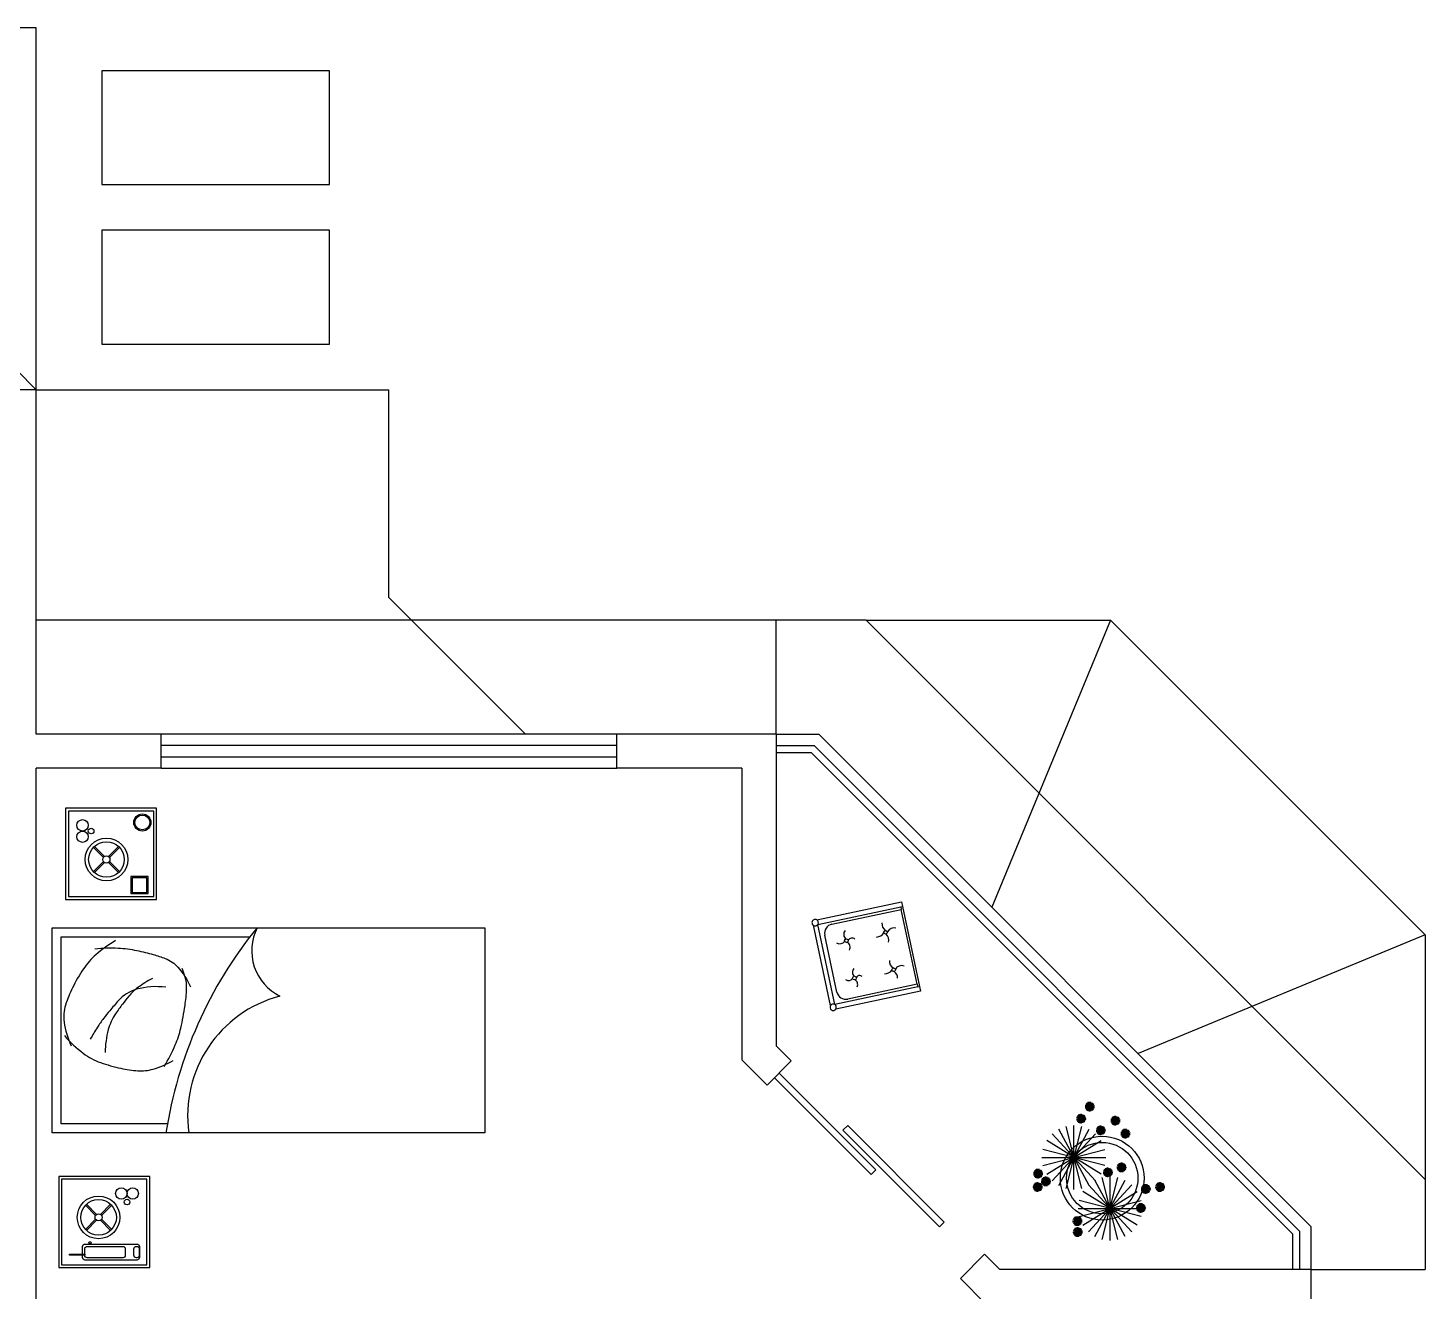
# Model space of a CAD drawing. Header units: millimetres. Extents: x 166 to 289, y 88 to 139.
# Drawn here: x 207.21 to 213.35, y 118.17 to 123.71 of the extents above; entities that cross this region are included whole.
import ezdxf

# ---------------------------------------------------------------- set-up
doc = ezdxf.new("R2010")
doc.units = ezdxf.units.MM
doc.header["$LTSCALE"] = 0.6
doc.linetypes.add('HIDDEN', pattern=[9.525, 6.35, -3.175])
for name, color, linetype in [('0.1', 1, 'Continuous'), ('02', 2, 'Continuous'), ('AR-ALV', 5, 'Continuous'), ('AR-ALV-BXA', 1, 'Continuous'), ('AR-PRJ', 1, 'HIDDEN'), ('Mobiliário', 160, 'Continuous'), ('Mobiliário2', 10, 'Continuous'), ('VEGETACAO', 11, 'Continuous'), ('VEGETAÇAO', 76, 'Continuous')]:
    doc.layers.add(name, color=color, linetype=linetype)

# ---------------------------------------------------------------- blocks, each defined once
blk = doc.blocks.new('SEAFORTI')
at = {"layer": 'VEGETACAO'}
for p, q in [((-1.5, 0), (1.5, 0)), ((1.45, -0.37), (-1.45, 0.37)), ((-1.45, -0.37), (1.45, 0.37)), ((1.28, -0.79), (-1.28, 0.79)), ((-1.28, -0.79), (1.28, 0.79)), ((1.02, -1.1), (-1.02, 1.1)), ((-1.02, -1.1), (1.02, 1.1)), ((0.71, -1.32), (-0.71, 1.32)), ((-0.71, -1.32), (0.71, 1.32)), ((0.37, -1.45), (-0.37, 1.45)), ((-0.37, -1.45), (0.37, 1.45)), ((0, -1.5), (0, 1.5))]:
    blk.add_line(p, q, dxfattribs=at)
blk = doc.blocks.new('1212')
at = {"layer": 'VEGETAÇAO'}
for p, q in [((-0.1254, -0.0018), (0.0019, 0.1354)), ((0.0019, -0.0018), (-0.1254, 0.1354)), ((-0.1061, -0.0156), (-0.0174, 0.1492)), ((-0.0174, -0.0156), (-0.1061, 0.1492)), ((-0.0847, -0.0239), (-0.0388, 0.1576)), ((-0.0388, -0.0239), (-0.0847, 0.1576)), ((-0.0617, -0.0268), (-0.0617, 0.1604)), ((-0.1524, 0.0436), (0.0289, 0.0901)), ((0.0289, 0.0436), (-0.1524, 0.0901)), ((-0.1414, 0.0176), (0.0179, 0.116)), ((0.0179, 0.0176), (-0.1414, 0.116)), ((-0.1553, 0.0668), (0.0319, 0.0668)), ((0, -0.1648), (0.0887, 0)), ((0.0887, -0.1648), (0, 0)), ((0.0214, -0.1732), (0.0673, 0.0083)), ((0.0673, -0.1732), (0.0214, 0.0083)), ((0.0444, -0.176), (0.0444, 0.0112)), ((-0.0353, -0.1316), (0.124, -0.0332)), ((0.124, -0.1316), (-0.0353, -0.0332)), ((-0.0193, -0.151), (0.108, -0.0138)), ((0.108, -0.151), (-0.0193, -0.0138)), ((-0.0463, -0.1057), (0.135, -0.0592)), ((0.135, -0.1057), (-0.0463, -0.0592)), ((-0.0492, -0.0824), (0.138, -0.0824))]:
    blk.add_line(p, q, dxfattribs=at)
for radius in [0.1226, 0.1044]:
    blk.add_circle((0.0212, 0.0063), radius, dxfattribs=at)
at = {"xscale": 0.009359999999986712, "yscale": 0.009360000000000923, "zscale": 0.00936}
for p in [(-0.0151, 0.2157), (-0.0403, 0.1802), (0.0601, 0.1745), (0.0172, 0.1461), (0.0893, 0.1366), (-0.1664, 0.0195), (-0.1435, -0.0034), (0.038, 0.0232), (-0.1674, -0.0197), (0.1491, -0.0253), (0.1907, -0.0199), (0.1347, -0.0809), (-0.0513, -0.1196), (-0.0503, -0.1516)]:
    blk.add_blockref('SEAFORTI', p, dxfattribs=at)
at = {"layer": 'VEGETAÇAO', "xscale": 0.009359999999986712, "yscale": 0.009360000000000923, "zscale": 0.00936}
blk.add_blockref('SEAFORTI', (0.0782, 0.0375), dxfattribs=at)

msp = doc.modelspace()

# ---------------------------------------------------------------- linework, layer by layer
at = {"layer": '0.1', "lineweight": -3}
for p, q in [((207.2466, 122.1241), (206.1587, 123.212)), ((207.2466, 122.1241), (208.7966, 122.1241)), ((208.7966, 121.212), (208.7966, 122.1241))]:
    msp.add_line(p, q, dxfattribs=at)
at = {"layer": '0.1'}
for p, q in [((208.7966, 121.212), (209.3966, 120.612)), ((209.7966, 120.612), (207.7966, 120.612)), ((210.4966, 120.612), (210.6846, 120.612)), ((210.6846, 120.612), (212.8466, 118.45)), ((207.7966, 120.462), (209.7966, 120.462)), ((212.8466, 118.262), (212.8466, 118.45))]:
    msp.add_line(p, q, dxfattribs=at)
at = {"layer": '0.1', "lineweight": -3}
for points in [[(207.5359, 123.0241), (208.5359, 123.0241), (208.5359, 123.5241), (207.5359, 123.5241)], [(207.5359, 122.3241), (208.5359, 122.3241), (208.5359, 122.8241), (207.5359, 122.8241)]]:
    msp.add_lwpolyline(points, close=True, dxfattribs=at)
at = {"layer": '02'}
for p, q in [((209.7966, 120.562), (207.7966, 120.562)), ((210.4966, 120.562), (210.6639, 120.562)), ((210.6639, 120.562), (212.7966, 118.4293)), ((207.7966, 120.512), (209.7966, 120.512)), ((210.4966, 120.532), (210.6514, 120.532)), ((210.6514, 120.532), (212.7666, 118.4169)), ((212.7666, 118.262), (212.7666, 118.4169)), ((212.7966, 118.262), (212.7966, 118.4293))]:
    msp.add_line(p, q, dxfattribs=at)
for points in [[(210.9135, 118.6789), (210.9347, 118.7001), (210.5105, 119.1244), (210.4892, 119.1032)], [(211.214, 118.4491), (211.2352, 118.4703), (210.811, 118.8946), (210.7897, 118.8734)]]:
    msp.add_lwpolyline(points, close=True, dxfattribs=at)
at = {"layer": 'AR-ALV'}
for p, q in [((207.2466, 122.1241), (205.9216, 122.1241)), ((207.2466, 120.612), (207.2466, 122.1241)), ((207.7966, 120.612), (207.2466, 120.612)), ((207.7966, 120.462), (207.7966, 120.612)), ((210.4966, 120.612), (209.7966, 120.612)), ((209.7966, 120.462), (209.7966, 120.612)), ((210.4966, 120.612), (210.4966, 119.2444)), ((207.2466, 115.808), (207.2466, 120.462)), ((207.7966, 120.462), (207.2466, 120.462)), ((210.3466, 120.462), (209.7966, 120.462)), ((210.3466, 120.462), (210.3466, 119.1822)), ((210.4966, 119.2444), (210.5635, 119.1774)), ((210.3466, 119.1822), (210.4574, 119.0714)), ((210.4574, 119.0714), (210.5635, 119.1774)), ((211.3059, 118.2228), (211.412, 118.3289)), ((211.412, 118.3289), (211.4789, 118.262)), ((212.8466, 118.262), (211.4789, 118.262)), ((212.8466, 108.762), (212.8466, 118.262)), ((211.3059, 118.2228), (211.4168, 118.112))]:
    msp.add_line(p, q, dxfattribs=at)
at = {"layer": 'AR-ALV-BXA', "lineweight": -3}
for p, q in [((210.4966, 120.612), (210.4966, 121.112)), ((210.8917, 121.112), (211.9658, 121.112)), ((211.9658, 121.112), (211.4441, 119.8525)), ((211.9658, 121.112), (213.3466, 119.7312)), ((213.3466, 119.7312), (212.087, 119.2095)), ((213.3466, 119.7312), (213.3466, 118.262)), ((212.8466, 118.262), (213.3466, 118.262))]:
    msp.add_line(p, q, dxfattribs=at)
at = {"layer": 'AR-PRJ'}
for p, q in [((207.2466, 123.712), (202.0966, 123.712)), ((207.2466, 122.1241), (207.2466, 123.712)), ((210.8917, 121.112), (207.2466, 121.112)), ((210.8917, 121.112), (213.3466, 118.6571))]:
    msp.add_line(p, q, dxfattribs=at)
at = {"layer": 'Mobiliário'}
for p, q in [((210.676, 119.7966), (211.0477, 119.8756)), ((210.6801, 119.777), (211.044, 119.8543)), ((210.7413, 119.7777), (211.0465, 119.8426)), ((211.044, 119.8543), (211.0518, 119.856)), ((211.044, 119.8543), (211.0465, 119.8426)), ((211.1164, 119.5139), (211.0465, 119.8426)), ((211.0477, 119.8756), (211.0518, 119.856)), ((211.0518, 119.856), (211.1267, 119.5039)), ((210.7354, 119.4207), (210.6606, 119.7728)), ((210.755, 119.4249), (210.6801, 119.777)), ((210.7637, 119.4799), (210.7105, 119.7303)), ((211.1188, 119.5022), (210.755, 119.4249)), ((211.1308, 119.4843), (210.7591, 119.4053)), ((211.1164, 119.5139), (210.8112, 119.4491)), ((211.1164, 119.5139), (211.1188, 119.5022)), ((211.1188, 119.5022), (211.1267, 119.5039)), ((211.1267, 119.5039), (211.1308, 119.4843)), ((207.7464, 118.6707), (207.3464, 118.6707)), ((207.3464, 118.6707), (207.3464, 118.2707)), ((207.7339, 118.6582), (207.3589, 118.6582)), ((207.3589, 118.6582), (207.3589, 118.2832)), ((207.7339, 118.2832), (207.7339, 118.6582)), ((207.7464, 118.2707), (207.7464, 118.6707)), ((207.3464, 118.2707), (207.7464, 118.2707)), ((207.3589, 118.2832), (207.7339, 118.2832))]:
    msp.add_line(p, q, dxfattribs=at)
for points in [[(207.7761, 120.2868), (207.3761, 120.2868), (207.3761, 119.8868), (207.7761, 119.8868)], [(207.7636, 120.2743), (207.3886, 120.2743), (207.3886, 119.8993), (207.7636, 119.8993)], [(207.3175, 118.862), (207.3175, 119.762), (209.2175, 119.762), (209.2175, 118.862)]]:
    msp.add_lwpolyline(points, close=True, dxfattribs=at)
for centre, radius, start, end in [((210.6683, 119.7847), 0.0141, 56.99985, 236.99985), ((210.6683, 119.7847), 0.0141, 236.99985, 56.99985), ((210.7496, 119.7386), 0.04, 101.99985, 191.99985), ((210.8029, 119.4882), 0.04, 191.99985, 281.99985), ((210.7473, 119.413), 0.0141, 146.99985, 326.99985), ((210.7473, 119.413), 0.0141, 326.99985, 146.99985)]:
    msp.add_arc(centre, radius, start, end, dxfattribs=at)
at = {"layer": 'Mobiliário2'}
for p, q in [((207.3575, 119.722), (208.1858, 119.722)), ((207.3575, 118.902), (207.3575, 119.722)), ((207.8241, 118.902), (207.3575, 118.902)), ((207.5084, 118.4995), (207.464, 118.5439)), ((207.5128, 118.5039), (207.4685, 118.5483)), ((207.5744, 118.5483), (207.5301, 118.5039)), ((207.5789, 118.5439), (207.5345, 118.4995)), ((207.5084, 118.4823), (207.464, 118.4379)), ((207.5128, 118.4779), (207.4685, 118.4335)), ((207.5744, 118.4335), (207.5301, 118.4779)), ((207.5789, 118.4379), (207.5345, 118.4823))]:
    msp.add_line(p, q, dxfattribs=at)
for points in [[(207.4985, 120.1148), (207.5429, 120.0704)], [(207.5029, 120.1192), (207.5473, 120.0748)], [(207.6089, 120.1192), (207.5645, 120.0748)], [(207.6133, 120.1148), (207.569, 120.0704)], [(207.5429, 120.0531), (207.4985, 120.0088)], [(207.5473, 120.0487), (207.5029, 120.0044)], [(207.5645, 120.0487), (207.6089, 120.0044)], [(207.569, 120.0531), (207.6133, 120.0088)], [(207.7386, 119.9868), (207.6636, 119.9868), (207.6636, 119.9118), (207.7386, 119.9118), (207.7386, 119.9868)], [(207.4509, 118.3246), (207.3938, 118.3246), (207.3938, 118.3287), (207.4509, 118.3287)], [(207.4509, 118.3287), (207.4609, 118.3287), (207.4609, 118.3246)], [(207.4609, 118.3246), (207.4509, 118.3246)]]:
    msp.add_lwpolyline(points, dxfattribs=at)
msp.add_lwpolyline([(207.7336, 119.9818), (207.6686, 119.9818), (207.6686, 119.9168), (207.7336, 119.9168)], close=True, dxfattribs=at)
for points in [[(207.5964, 119.7056, 0.050543), (207.51, 119.6439, 0.064376), (207.4548, 119.5812, 0.03352), (207.4066, 119.4983, 0.039598), (207.3765, 119.4229, 0.109626), (207.3703, 119.348, 0.0754), (207.4009, 119.2438)], [(207.5055, 119.6702, -0.034352), (207.6077, 119.6729, -0.04249), (207.6897, 119.6624, -0.015911), (207.761, 119.6447, -0.020937), (207.8141, 119.6273, -0.121269), (207.8699, 119.589, -0.080025), (207.9246, 119.5034)], [(207.8094, 119.1531, 0.033461), (207.8583, 119.248, 0.04596), (207.8824, 119.3219, 0.01901), (207.901, 119.4202, 0.025886), (207.908, 119.4933, 0.088683), (207.9006, 119.5492, 0.020726), (207.8879, 119.5839)], [(207.7577, 119.5396, 0.040593), (207.6939, 119.4994, 0.055645), (207.6538, 119.4617, 0.015363), (207.6264, 119.4273, 0.01263), (207.5954, 119.3837, 0.082628), (207.5642, 119.3152, 0.061291), (207.55, 119.2149)], [(207.8161, 119.5007, 0.103492), (207.6877, 119.4919, 0.14369), (207.6084, 119.4422, 0.007817), (207.5702, 119.3977, 0.010698), (207.5435, 119.3643, 0.020146), (207.5161, 119.3252, 0.015912), (207.4851, 119.2733)], [(207.3718, 119.2885, 0.057152), (207.4542, 119.2111, 0.075208), (207.5303, 119.1705, 0.030275), (207.6189, 119.1451, 0.036967), (207.6937, 119.1342, 0.089016), (207.7604, 119.1414, 0.061822), (207.8488, 119.1796)], [(207.4509, 118.3287), (207.4509, 118.3626, -0.414214), (207.4619, 118.3736), (207.6899, 118.3736, -0.414214), (207.7009, 118.3626), (207.7009, 118.3146, -0.414214), (207.6899, 118.3036)], [(207.6899, 118.3036), (207.4619, 118.3036, -0.414214), (207.4509, 118.3146), (207.4509, 118.3246, -0.414214)]]:
    msp.add_lwpolyline(points, format="xyb", dxfattribs=at)
for points in [[(207.6275, 118.3136), (207.4719, 118.3136, -0.414214), (207.4609, 118.3246), (207.4609, 118.3526, -0.414214), (207.4719, 118.3636), (207.6275, 118.3636, -0.414214), (207.6385, 118.3526), (207.6385, 118.3246, -0.414214)], [(207.6891, 118.3136), (207.6873, 118.3136, -0.414214), (207.6763, 118.3246), (207.6763, 118.3526, -0.414214), (207.6873, 118.3636), (207.6891, 118.3636, -0.414214), (207.7001, 118.3526), (207.7001, 118.3246, -0.414214)]]:
    msp.add_lwpolyline(points, format="xyb", close=True, dxfattribs=at)
for centre, radius in [((207.7136, 120.2243), 0.0375), ((207.7136, 120.2243), 0.0325), ((207.4511, 120.2118), 0.025), ((207.4886, 120.1868), 0.0125), ((207.4511, 120.1618), 0.025), ((207.5559, 120.0618), 0.0937), ((207.5559, 120.0618), 0.0781), ((207.5559, 120.0618), 0.0156), ((210.8057, 119.7056), 0.008), ((210.9779, 119.7421), 0.008), ((211.0128, 119.5778), 0.008), ((210.8407, 119.5412), 0.008), ((207.6214, 118.5957), 0.025), ((207.6714, 118.5957), 0.025), ((207.5214, 118.4909), 0.0937), ((207.5214, 118.4909), 0.0781), ((207.6464, 118.5582), 0.0125), ((207.5214, 118.4909), 0.0156), ((207.4838, 118.3794), 0.00469)]:
    msp.add_circle(centre, radius, dxfattribs=at)
for centre, radius, start, end in [((211.0002, 119.7805), 0.0388, 175.02241, 231.8678), ((209.6675, 118.5786), 1.8716, 140.78239, 171.29263), ((208.4175, 119.662), 0.2236, 153.43495, 243.43495), ((210.7758, 119.7176), 0.026, 238.47617, 328.26223), ((210.8185, 119.7338), 0.025, 138.5499, 234.66091), ((210.8306, 119.6973), 0.0197, 51.57537, 149.91604), ((210.936, 119.7613), 0.04, 273.26279, 328.5807), ((210.9548, 119.7074), 0.0366, 345.43223, 47.50011), ((211.0166, 119.7257), 0.0358, 79.75226, 149.6284), ((210.8001, 119.6769), 0.0221, 325.59233, 70.61902), ((210.8553, 119.5664), 0.0238, 135.39282, 226.83706), ((211.0293, 119.6152), 0.0346, 173.61765, 238.48742), ((211.0467, 119.5671), 0.0288, 65.5318, 154.64589), ((210.8145, 119.5546), 0.0237, 237.83469, 320.70253), ((210.8327, 119.5133), 0.0223, 332.90535, 64.51959), ((210.8637, 119.5353), 0.017, 46.81241, 153.48775), ((210.9749, 119.5972), 0.0367, 266.06516, 324.95783), ((210.9977, 119.5421), 0.0326, 357.39777, 59.00672), ((208.455, 118.937), 0.5427, 104.67639, 187.94347)]:
    msp.add_arc(centre, radius, start, end, dxfattribs=at)

# ---------------------------------------------------------------- block references
at = {"layer": 'Mobiliário2', "xscale": 1.5, "yscale": 1.5}
msp.add_blockref('1212', (211.897, 118.6537), dxfattribs=at)

doc.saveas('drawing.dxf')
